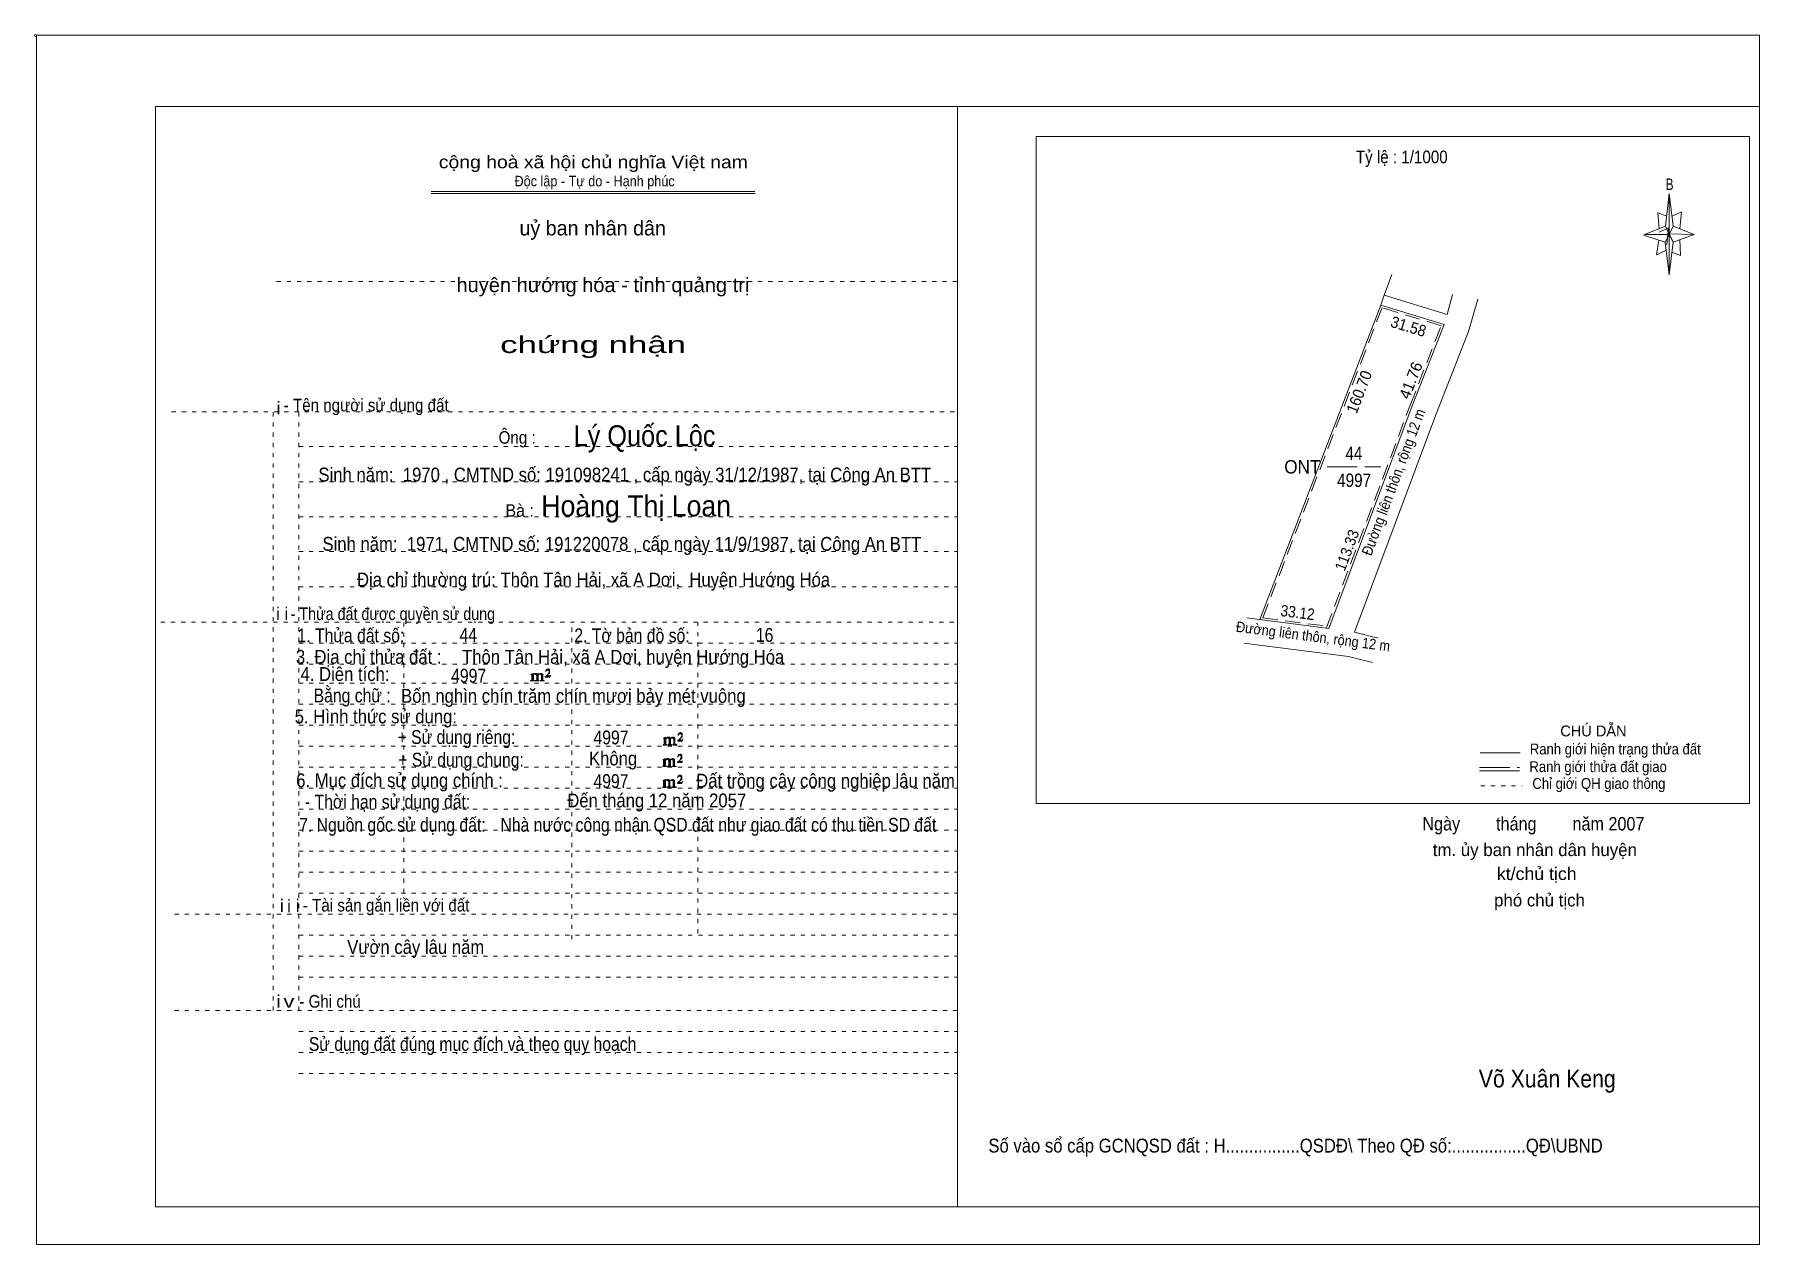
# Model space of a CAD drawing. Header units: centimetres. Extents: x -1.6 to 39.5, y -3.3 to 25.5.
import ezdxf
from ezdxf.enums import TextEntityAlignment as Align

# ---------------------------------------------------------------- set-up
doc = ezdxf.new("R2010")
doc.units = ezdxf.units.CM
doc.header["$LTSCALE"] = 0.12
for name, pattern in [('DOTTED', [1.5, 0.3, -1.2]), ('LONG_DASHED', [7.5, 6, -1.5]), ('MEDIUM_DASHED', [4.5, 3, -1.5])]:
    doc.linetypes.add(name, pattern=pattern)
for name, color, linetype, lineweight in [('1', 7, 'DOTTED', 13), ('10', 7, 'Continuous', 13), ('4', 7, 'Continuous', 13), ('5', 7, 'Continuous', 13), ('50', 7, 'Continuous', 13)]:
    doc.layers.add(name, color=color, linetype=linetype, lineweight=lineweight)

msp = doc.modelspace()

# ---------------------------------------------------------------- hatches: boundary and pattern name
at = {"layer": '50'}
for points in [[(10.27, 10.13), (10.27, 10.12), (10.27, 10.11), (10.25, 10.11), (10.24, 10.11), (10.24, 10.1), (10.33, 10.1), (10.33, 10.11), (10.32, 10.11), (10.31, 10.11), (10.31, 10.12), (10.31, 10.13), (10.31, 10.24), (10.31, 10.25), (10.32, 10.26), (10.34, 10.26), (10.35, 10.26), (10.36, 10.26), (10.37, 10.25), (10.39, 10.22), (10.39, 10.13), (10.37, 10.12), (10.37, 10.11), (10.36, 10.11), (10.35, 10.11), (10.35, 10.1), (10.44, 10.1), (10.44, 10.11), (10.43, 10.11), (10.42, 10.11), (10.42, 10.12), (10.42, 10.13), (10.42, 10.24), (10.44, 10.26), (10.45, 10.26), (10.46, 10.26), (10.49, 10.26), (10.49, 10.25), (10.5, 10.24), (10.5, 10.22), (10.5, 10.13), (10.5, 10.12), (10.49, 10.11), (10.49, 10.11), (10.47, 10.11), (10.47, 10.1), (10.56, 10.1), (10.56, 10.11), (10.55, 10.11), (10.54, 10.11), (10.53, 10.12), (10.53, 10.13), (10.53, 10.2), (10.53, 10.25), (10.53, 10.26), (10.52, 10.27), (10.5, 10.28), (10.47, 10.28), (10.46, 10.28), (10.44, 10.27), (10.41, 10.25), (10.41, 10.26), (10.4, 10.28), (10.39, 10.28), (10.37, 10.28), (10.35, 10.28), (10.34, 10.28), (10.32, 10.26), (10.31, 10.26), (10.31, 10.25), (10.31, 10.25), (10.31, 10.26), (10.31, 10.28), (10.24, 10.26), (10.24, 10.26), (10.25, 10.26), (10.27, 10.25), (10.27, 10.24), (10.27, 10.23)], [(10.69, 10.19), (10.72, 10.24), (10.72, 10.24), (10.71, 10.22), (10.69, 10.22), (10.68, 10.22), (10.63, 10.22), (10.66, 10.26), (10.67, 10.27), (10.69, 10.28), (10.69, 10.3), (10.69, 10.32), (10.69, 10.34), (10.69, 10.35), (10.69, 10.37), (10.68, 10.38), (10.67, 10.38), (10.66, 10.39), (10.65, 10.39), (10.63, 10.38), (10.63, 10.38), (10.62, 10.37), (10.61, 10.35), (10.59, 10.33), (10.61, 10.33), (10.61, 10.35), (10.62, 10.35), (10.63, 10.36), (10.65, 10.36), (10.66, 10.36), (10.67, 10.35), (10.68, 10.35), (10.68, 10.32), (10.68, 10.3), (10.66, 10.28), (10.66, 10.26), (10.65, 10.25), (10.59, 10.2), (10.59, 10.19)], [(13.42, 8.61), (13.42, 8.6), (13.42, 8.59), (13.41, 8.59), (13.4, 8.59), (13.4, 8.57), (13.48, 8.57), (13.48, 8.59), (13.47, 8.59), (13.46, 8.59), (13.46, 8.6), (13.46, 8.61), (13.46, 8.72), (13.46, 8.73), (13.47, 8.74), (13.5, 8.74), (13.51, 8.74), (13.52, 8.74), (13.53, 8.73), (13.54, 8.69), (13.54, 8.61), (13.53, 8.6), (13.53, 8.59), (13.52, 8.59), (13.51, 8.59), (13.51, 8.57), (13.6, 8.57), (13.6, 8.59), (13.58, 8.59), (13.57, 8.59), (13.57, 8.6), (13.57, 8.61), (13.57, 8.72), (13.6, 8.74), (13.61, 8.74), (13.62, 8.74), (13.64, 8.74), (13.64, 8.73), (13.65, 8.72), (13.65, 8.69), (13.65, 8.61), (13.65, 8.6), (13.64, 8.59), (13.64, 8.59), (13.63, 8.59), (13.63, 8.57), (13.72, 8.57), (13.72, 8.59), (13.7, 8.59), (13.69, 8.59), (13.68, 8.6), (13.68, 8.61), (13.68, 8.68), (13.68, 8.73), (13.68, 8.74), (13.67, 8.75), (13.65, 8.76), (13.63, 8.76), (13.62, 8.76), (13.6, 8.75), (13.56, 8.73), (13.56, 8.74), (13.55, 8.76), (13.54, 8.76), (13.53, 8.76), (13.51, 8.76), (13.5, 8.76), (13.47, 8.74), (13.46, 8.74), (13.46, 8.73), (13.46, 8.73), (13.46, 8.74), (13.46, 8.76), (13.4, 8.74), (13.4, 8.74), (13.41, 8.74), (13.42, 8.73), (13.42, 8.72), (13.42, 8.71)], [(13.85, 8.67), (13.87, 8.72), (13.87, 8.72), (13.86, 8.69), (13.85, 8.69), (13.84, 8.69), (13.78, 8.69), (13.82, 8.74), (13.83, 8.75), (13.85, 8.76), (13.85, 8.78), (13.85, 8.79), (13.85, 8.82), (13.85, 8.83), (13.85, 8.85), (13.84, 8.86), (13.83, 8.86), (13.82, 8.87), (13.8, 8.87), (13.78, 8.86), (13.78, 8.86), (13.77, 8.85), (13.76, 8.83), (13.75, 8.81), (13.76, 8.81), (13.76, 8.83), (13.77, 8.83), (13.78, 8.84), (13.8, 8.84), (13.82, 8.84), (13.83, 8.83), (13.84, 8.83), (13.84, 8.79), (13.84, 8.78), (13.82, 8.76), (13.82, 8.74), (13.8, 8.73), (13.75, 8.68), (13.75, 8.67)], [(13.41, 8.09), (13.41, 8.08), (13.41, 8.07), (13.4, 8.07), (13.39, 8.07), (13.39, 8.06), (13.48, 8.06), (13.48, 8.07), (13.47, 8.07), (13.45, 8.07), (13.45, 8.08), (13.45, 8.09), (13.45, 8.2), (13.45, 8.21), (13.47, 8.23), (13.49, 8.23), (13.5, 8.23), (13.51, 8.23), (13.52, 8.21), (13.53, 8.18), (13.53, 8.09), (13.52, 8.08), (13.52, 8.07), (13.51, 8.07), (13.5, 8.07), (13.5, 8.06), (13.59, 8.06), (13.59, 8.07), (13.58, 8.07), (13.57, 8.07), (13.57, 8.08), (13.57, 8.09), (13.57, 8.2), (13.59, 8.23), (13.6, 8.23), (13.61, 8.23), (13.63, 8.23), (13.63, 8.21), (13.64, 8.2), (13.64, 8.18), (13.64, 8.09), (13.64, 8.08), (13.63, 8.07), (13.63, 8.07), (13.62, 8.07), (13.62, 8.06), (13.71, 8.06), (13.71, 8.07), (13.7, 8.07), (13.69, 8.07), (13.67, 8.08), (13.67, 8.09), (13.67, 8.17), (13.67, 8.21), (13.67, 8.23), (13.66, 8.24), (13.64, 8.25), (13.62, 8.25), (13.61, 8.25), (13.59, 8.24), (13.55, 8.21), (13.55, 8.23), (13.54, 8.25), (13.53, 8.25), (13.52, 8.25), (13.5, 8.25), (13.49, 8.25), (13.47, 8.23), (13.45, 8.23), (13.45, 8.21), (13.45, 8.21), (13.45, 8.23), (13.45, 8.25), (13.39, 8.23), (13.39, 8.23), (13.4, 8.23), (13.41, 8.21), (13.41, 8.2), (13.41, 8.19)], [(13.84, 8.16), (13.86, 8.2), (13.86, 8.2), (13.85, 8.18), (13.84, 8.18), (13.83, 8.18), (13.77, 8.18), (13.81, 8.23), (13.82, 8.24), (13.84, 8.25), (13.84, 8.27), (13.84, 8.28), (13.84, 8.3), (13.84, 8.31), (13.84, 8.34), (13.83, 8.35), (13.82, 8.35), (13.81, 8.36), (13.8, 8.36), (13.77, 8.35), (13.77, 8.35), (13.76, 8.34), (13.75, 8.31), (13.74, 8.29), (13.75, 8.29), (13.75, 8.31), (13.76, 8.31), (13.77, 8.33), (13.8, 8.33), (13.81, 8.33), (13.82, 8.31), (13.83, 8.31), (13.83, 8.28), (13.83, 8.27), (13.81, 8.25), (13.81, 8.23), (13.8, 8.21), (13.74, 8.17), (13.74, 8.16)], [(13.84, 7.66), (13.86, 7.71), (13.86, 7.71), (13.85, 7.68), (13.84, 7.68), (13.83, 7.68), (13.77, 7.68), (13.81, 7.73), (13.82, 7.74), (13.84, 7.75), (13.84, 7.77), (13.84, 7.78), (13.84, 7.81), (13.84, 7.82), (13.84, 7.84), (13.83, 7.85), (13.82, 7.85), (13.81, 7.86), (13.79, 7.86), (13.77, 7.85), (13.77, 7.85), (13.76, 7.84), (13.75, 7.82), (13.74, 7.8), (13.75, 7.8), (13.75, 7.82), (13.76, 7.82), (13.77, 7.83), (13.79, 7.83), (13.81, 7.83), (13.82, 7.82), (13.83, 7.82), (13.83, 7.78), (13.83, 7.77), (13.81, 7.75), (13.81, 7.73), (13.79, 7.72), (13.74, 7.67), (13.74, 7.66)], [(13.41, 7.6), (13.41, 7.59), (13.41, 7.58), (13.4, 7.58), (13.39, 7.58), (13.39, 7.56), (13.47, 7.56), (13.47, 7.58), (13.46, 7.58), (13.45, 7.58), (13.45, 7.59), (13.45, 7.6), (13.45, 7.71), (13.45, 7.72), (13.46, 7.73), (13.49, 7.73), (13.5, 7.73), (13.51, 7.73), (13.52, 7.72), (13.53, 7.68), (13.53, 7.6), (13.52, 7.59), (13.52, 7.58), (13.51, 7.58), (13.5, 7.58), (13.5, 7.56), (13.59, 7.56), (13.59, 7.58), (13.57, 7.58), (13.56, 7.58), (13.56, 7.59), (13.56, 7.6), (13.56, 7.71), (13.59, 7.73), (13.6, 7.73), (13.61, 7.73), (13.63, 7.73), (13.63, 7.72), (13.64, 7.71), (13.64, 7.68), (13.64, 7.6), (13.64, 7.59), (13.63, 7.58), (13.63, 7.58), (13.62, 7.58), (13.62, 7.56), (13.71, 7.56), (13.71, 7.58), (13.69, 7.58), (13.68, 7.58), (13.67, 7.59), (13.67, 7.6), (13.67, 7.67), (13.67, 7.72), (13.67, 7.73), (13.66, 7.74), (13.64, 7.75), (13.62, 7.75), (13.61, 7.75), (13.59, 7.74), (13.55, 7.72), (13.55, 7.73), (13.54, 7.75), (13.53, 7.75), (13.52, 7.75), (13.5, 7.75), (13.49, 7.75), (13.46, 7.73), (13.45, 7.73), (13.45, 7.72), (13.45, 7.72), (13.45, 7.73), (13.45, 7.75), (13.39, 7.73), (13.39, 7.73), (13.4, 7.73), (13.41, 7.72), (13.41, 7.71), (13.41, 7.7)]]:
    msp.add_hatch(color=256, dxfattribs=at).paths.add_polyline_path(points)

# ---------------------------------------------------------------- linework, layer by layer
at = {"layer": '1', "linetype": 'Continuous'}
for p, q in [((1.31, -2.42), (1.31, 23.78)), ((1.31, 23.78), (39.51, 23.78)), ((20.41, -2.42), (20.41, 23.78)), ((39.51, -2.42), (39.51, 23.78)), ((7.87, 21.76), (15.58, 21.76)), ((7.87, 21.71), (15.59, 21.71)), ((37.26, 20.55), (36.75, 20.72)), ((1.31, -2.42), (39.51, -2.42))]:
    msp.add_line(p, q, dxfattribs=at)
at = {"layer": '1'}
for p, q in [((4.19, 19.61), (20.41, 19.61)), ((1.69, 16.51), (20.41, 16.51)), ((4.11, 2.25), (4.11, 16.51)), ((4.72, 2.25), (4.72, 16.51)), ((4.72, 15.68), (20.41, 15.68)), ((4.72, 14.84), (20.41, 14.84)), ((4.72, 14.01), (20.41, 14.01)), ((4.72, 13.18), (20.41, 13.18)), ((4.72, 12.34), (20.41, 12.34)), ((1.43, 11.5), (20.41, 11.5)), ((7.22, 5.05), (7.22, 11.5)), ((11.22, 3.95), (11.22, 11.5)), ((14.22, 4.09), (14.22, 11.5)), ((4.72, 11), (20.41, 11)), ((4.72, 10.5), (20.41, 10.5)), ((4.72, 10.05), (20.41, 10.05)), ((4.72, 9.55), (20.41, 9.55)), ((4.72, 9.05), (20.41, 9.05)), ((4.72, 8.55), (20.41, 8.55)), ((4.72, 8.05), (20.41, 8.05)), ((4.72, 7.55), (20.41, 7.55)), ((4.72, 7.05), (20.41, 7.05)), ((4.72, 6.55), (20.41, 6.55)), ((4.72, 6.05), (20.41, 6.05)), ((4.72, 5.55), (20.41, 5.55)), ((4.72, 5.05), (20.41, 5.05)), ((1.76, 4.55), (20.41, 4.55)), ((4.72, 4.05), (20.41, 4.05)), ((4.72, 3.55), (20.41, 3.55)), ((4.72, 3.05), (20.41, 3.05)), ((1.76, 2.25), (20.41, 2.25)), ((4.72, 1.75), (20.41, 1.75)), ((4.72, 1.25), (20.41, 1.25)), ((4.72, 0.75), (20.41, 0.75))]:
    msp.add_line(p, q, dxfattribs=at)
at = {"layer": '1', "linetype": 'Continuous'}
msp.add_lwpolyline([(-1.53, -3.32), (39.51, -3.32), (39.51, 25.48), (-1.53, 25.48)], close=True, dxfattribs=at)
msp.add_lwpolyline([(37.27, 20.35), (37.06, 20.25), (37.11, 20.6)], dxfattribs=at)
at = {"layer": '10'}
for p, q in [((30.75, 19.78), (30.57, 19.29)), ((30.57, 19.29), (30.49, 19.05)), ((32.07, 18.83), (30.57, 19.29)), ((32.2, 19.3), (32.07, 18.83)), ((27.3, 11.6), (29.25, 11.35)), ((27.61, 11.56), (29.25, 11.35))]:
    msp.add_line(p, q, dxfattribs=at)
at = {"layer": '10', "linetype": 'MEDIUM_DASHED'}
for p, q in [((30.52, 18.99), (27.68, 11.6)), ((31.93, 18.56), (30.52, 18.99)), ((27.68, 11.6), (29.26, 11.4))]:
    msp.add_line(p, q, dxfattribs=at)
at = {"layer": '10', "linetype": 'LONG_DASHED'}
msp.add_line((29.21, 15.2), (30.49, 15.2), dxfattribs=at)
at = {"layer": '10'}
for points in [[(32, 18.59), (30.49, 19.05), (27.61, 11.56)], [(32.8, 19.19), (32.58, 18.42), (31.8, 16.44), (29.86, 11.26), (30.43, 11.12)], [(29.25, 11.35), (31.24, 16.65), (32, 18.59)], [(27.23, 11), (29.72, 10.68), (30.29, 10.54)]]:
    msp.add_lwpolyline(points, dxfattribs=at)
at = {"layer": '10', "linetype": 'MEDIUM_DASHED'}
msp.add_lwpolyline([(29.2, 11.37), (31.19, 16.67), (31.93, 18.56)], dxfattribs=at)
at = {"layer": '4'}
for p, q in [((32.86, 8.39), (33.81, 8.39)), ((32.84, 7.96), (33.79, 7.96))]:
    msp.add_line(p, q, dxfattribs=at)
at = {"layer": '4', "linetype": 'LONG_DASHED'}
msp.add_line((32.84, 8.04), (33.79, 8.04), dxfattribs=at)
at = {"layer": '4', "linetype": 'DOTTED'}
msp.add_line((32.87, 7.6), (33.86, 7.6), dxfattribs=at)
at = {"layer": '4'}
msp.add_lwpolyline([(22.28, 23.07), (39.27, 23.07), (39.27, 7.18), (22.28, 7.18)], close=True, dxfattribs=at)
msp.add_circle((-1.55, 25.47), 0.025, dxfattribs=at)
at = {"layer": '5'}
for p, q in [((37.27, 20.93), (37.36, 21.71)), ((37.45, 20.55), (37.36, 19.77)), ((37.45, 20.93), (37.95, 20.73)), ((37.61, 20.61), (37.63, 20.23)), ((37.63, 20.23), (37.42, 20.31))]:
    msp.add_line(p, q, dxfattribs=at)
for points in [[(37.36, 21.71), (37.45, 20.93), (37.36, 20.73)], [(37.36, 20.73), (36.77, 20.73), (37.27, 20.93), (37.45, 20.55), (37.95, 20.73), (37.36, 20.75)], [(37.36, 20.73), (37.36, 19.77), (37.26, 20.55)]]:
    msp.add_lwpolyline(points, close=True, dxfattribs=at)
for points in [[(37.3, 21.17), (37.09, 21.25), (37.12, 20.87)], [(37.43, 21.17), (37.65, 21.27), (37.61, 20.87)], [(37.36, 20.73), (37.27, 20.93), (36.77, 20.73)], [(37.12, 20.79), (37.34, 20.89), (37.3, 20.49)], [(37.36, 20.73), (37.45, 20.55), (37.95, 20.73)]]:
    msp.add_lwpolyline(points, dxfattribs=at)
at = {"layer": '50'}
for points in [[(10.27, 10.13), (10.27, 10.12), (10.27, 10.11), (10.25, 10.11), (10.24, 10.11), (10.24, 10.1), (10.33, 10.1), (10.33, 10.11), (10.32, 10.11), (10.31, 10.11), (10.31, 10.12), (10.31, 10.13), (10.31, 10.24), (10.31, 10.25), (10.32, 10.26), (10.34, 10.26), (10.35, 10.26), (10.36, 10.26), (10.37, 10.25), (10.39, 10.22), (10.39, 10.13), (10.37, 10.12), (10.37, 10.11), (10.36, 10.11), (10.35, 10.11), (10.35, 10.1), (10.44, 10.1), (10.44, 10.11), (10.43, 10.11), (10.42, 10.11), (10.42, 10.12), (10.42, 10.13), (10.42, 10.24), (10.44, 10.26), (10.45, 10.26), (10.46, 10.26), (10.49, 10.26), (10.49, 10.25), (10.5, 10.24), (10.5, 10.22), (10.5, 10.13), (10.5, 10.12), (10.49, 10.11), (10.49, 10.11), (10.47, 10.11), (10.47, 10.1), (10.56, 10.1), (10.56, 10.11), (10.55, 10.11), (10.54, 10.11), (10.53, 10.12), (10.53, 10.13), (10.53, 10.2), (10.53, 10.25), (10.53, 10.26), (10.52, 10.27), (10.5, 10.28), (10.47, 10.28), (10.46, 10.28), (10.44, 10.27), (10.41, 10.25), (10.41, 10.26), (10.4, 10.28), (10.39, 10.28), (10.37, 10.28), (10.35, 10.28), (10.34, 10.28), (10.32, 10.26), (10.31, 10.26), (10.31, 10.25), (10.31, 10.25), (10.31, 10.26), (10.31, 10.28), (10.24, 10.26), (10.24, 10.26), (10.25, 10.26), (10.27, 10.25), (10.27, 10.24), (10.27, 10.23)], [(10.69, 10.19), (10.72, 10.24), (10.72, 10.24), (10.71, 10.22), (10.69, 10.22), (10.68, 10.22), (10.63, 10.22), (10.66, 10.26), (10.67, 10.27), (10.69, 10.28), (10.69, 10.3), (10.69, 10.32), (10.69, 10.34), (10.69, 10.35), (10.69, 10.37), (10.68, 10.38), (10.67, 10.38), (10.66, 10.39), (10.65, 10.39), (10.63, 10.38), (10.63, 10.38), (10.62, 10.37), (10.61, 10.35), (10.59, 10.33), (10.61, 10.33), (10.61, 10.35), (10.62, 10.35), (10.63, 10.36), (10.65, 10.36), (10.66, 10.36), (10.67, 10.35), (10.68, 10.35), (10.68, 10.32), (10.68, 10.3), (10.66, 10.28), (10.66, 10.26), (10.65, 10.25), (10.59, 10.2), (10.59, 10.19)], [(13.42, 8.61), (13.42, 8.6), (13.42, 8.59), (13.41, 8.59), (13.4, 8.59), (13.4, 8.57), (13.48, 8.57), (13.48, 8.59), (13.47, 8.59), (13.46, 8.59), (13.46, 8.6), (13.46, 8.61), (13.46, 8.72), (13.46, 8.73), (13.47, 8.74), (13.5, 8.74), (13.51, 8.74), (13.52, 8.74), (13.53, 8.73), (13.54, 8.69), (13.54, 8.61), (13.53, 8.6), (13.53, 8.59), (13.52, 8.59), (13.51, 8.59), (13.51, 8.57), (13.6, 8.57), (13.6, 8.59), (13.58, 8.59), (13.57, 8.59), (13.57, 8.6), (13.57, 8.61), (13.57, 8.72), (13.6, 8.74), (13.61, 8.74), (13.62, 8.74), (13.64, 8.74), (13.64, 8.73), (13.65, 8.72), (13.65, 8.69), (13.65, 8.61), (13.65, 8.6), (13.64, 8.59), (13.64, 8.59), (13.63, 8.59), (13.63, 8.57), (13.72, 8.57), (13.72, 8.59), (13.7, 8.59), (13.69, 8.59), (13.68, 8.6), (13.68, 8.61), (13.68, 8.68), (13.68, 8.73), (13.68, 8.74), (13.67, 8.75), (13.65, 8.76), (13.63, 8.76), (13.62, 8.76), (13.6, 8.75), (13.56, 8.73), (13.56, 8.74), (13.55, 8.76), (13.54, 8.76), (13.53, 8.76), (13.51, 8.76), (13.5, 8.76), (13.47, 8.74), (13.46, 8.74), (13.46, 8.73), (13.46, 8.73), (13.46, 8.74), (13.46, 8.76), (13.4, 8.74), (13.4, 8.74), (13.41, 8.74), (13.42, 8.73), (13.42, 8.72), (13.42, 8.71)], [(13.85, 8.67), (13.87, 8.72), (13.87, 8.72), (13.86, 8.69), (13.85, 8.69), (13.84, 8.69), (13.78, 8.69), (13.82, 8.74), (13.83, 8.75), (13.85, 8.76), (13.85, 8.78), (13.85, 8.79), (13.85, 8.82), (13.85, 8.83), (13.85, 8.85), (13.84, 8.86), (13.83, 8.86), (13.82, 8.87), (13.8, 8.87), (13.78, 8.86), (13.78, 8.86), (13.77, 8.85), (13.76, 8.83), (13.75, 8.81), (13.76, 8.81), (13.76, 8.83), (13.77, 8.83), (13.78, 8.84), (13.8, 8.84), (13.82, 8.84), (13.83, 8.83), (13.84, 8.83), (13.84, 8.79), (13.84, 8.78), (13.82, 8.76), (13.82, 8.74), (13.8, 8.73), (13.75, 8.68), (13.75, 8.67)], [(13.41, 8.09), (13.41, 8.08), (13.41, 8.07), (13.4, 8.07), (13.39, 8.07), (13.39, 8.06), (13.48, 8.06), (13.48, 8.07), (13.47, 8.07), (13.45, 8.07), (13.45, 8.08), (13.45, 8.09), (13.45, 8.2), (13.45, 8.21), (13.47, 8.23), (13.49, 8.23), (13.5, 8.23), (13.51, 8.23), (13.52, 8.21), (13.53, 8.18), (13.53, 8.09), (13.52, 8.08), (13.52, 8.07), (13.51, 8.07), (13.5, 8.07), (13.5, 8.06), (13.59, 8.06), (13.59, 8.07), (13.58, 8.07), (13.57, 8.07), (13.57, 8.08), (13.57, 8.09), (13.57, 8.2), (13.59, 8.23), (13.6, 8.23), (13.61, 8.23), (13.63, 8.23), (13.63, 8.21), (13.64, 8.2), (13.64, 8.18), (13.64, 8.09), (13.64, 8.08), (13.63, 8.07), (13.63, 8.07), (13.62, 8.07), (13.62, 8.06), (13.71, 8.06), (13.71, 8.07), (13.7, 8.07), (13.69, 8.07), (13.67, 8.08), (13.67, 8.09), (13.67, 8.17), (13.67, 8.21), (13.67, 8.23), (13.66, 8.24), (13.64, 8.25), (13.62, 8.25), (13.61, 8.25), (13.59, 8.24), (13.55, 8.21), (13.55, 8.23), (13.54, 8.25), (13.53, 8.25), (13.52, 8.25), (13.5, 8.25), (13.49, 8.25), (13.47, 8.23), (13.45, 8.23), (13.45, 8.21), (13.45, 8.21), (13.45, 8.23), (13.45, 8.25), (13.39, 8.23), (13.39, 8.23), (13.4, 8.23), (13.41, 8.21), (13.41, 8.2), (13.41, 8.19)], [(13.84, 8.16), (13.86, 8.2), (13.86, 8.2), (13.85, 8.18), (13.84, 8.18), (13.83, 8.18), (13.77, 8.18), (13.81, 8.23), (13.82, 8.24), (13.84, 8.25), (13.84, 8.27), (13.84, 8.28), (13.84, 8.3), (13.84, 8.31), (13.84, 8.34), (13.83, 8.35), (13.82, 8.35), (13.81, 8.36), (13.8, 8.36), (13.77, 8.35), (13.77, 8.35), (13.76, 8.34), (13.75, 8.31), (13.74, 8.29), (13.75, 8.29), (13.75, 8.31), (13.76, 8.31), (13.77, 8.33), (13.8, 8.33), (13.81, 8.33), (13.82, 8.31), (13.83, 8.31), (13.83, 8.28), (13.83, 8.27), (13.81, 8.25), (13.81, 8.23), (13.8, 8.21), (13.74, 8.17), (13.74, 8.16)], [(13.84, 7.66), (13.86, 7.71), (13.86, 7.71), (13.85, 7.68), (13.84, 7.68), (13.83, 7.68), (13.77, 7.68), (13.81, 7.73), (13.82, 7.74), (13.84, 7.75), (13.84, 7.77), (13.84, 7.78), (13.84, 7.81), (13.84, 7.82), (13.84, 7.84), (13.83, 7.85), (13.82, 7.85), (13.81, 7.86), (13.79, 7.86), (13.77, 7.85), (13.77, 7.85), (13.76, 7.84), (13.75, 7.82), (13.74, 7.8), (13.75, 7.8), (13.75, 7.82), (13.76, 7.82), (13.77, 7.83), (13.79, 7.83), (13.81, 7.83), (13.82, 7.82), (13.83, 7.82), (13.83, 7.78), (13.83, 7.77), (13.81, 7.75), (13.81, 7.73), (13.79, 7.72), (13.74, 7.67), (13.74, 7.66)], [(13.41, 7.6), (13.41, 7.59), (13.41, 7.58), (13.4, 7.58), (13.39, 7.58), (13.39, 7.56), (13.47, 7.56), (13.47, 7.58), (13.46, 7.58), (13.45, 7.58), (13.45, 7.59), (13.45, 7.6), (13.45, 7.71), (13.45, 7.72), (13.46, 7.73), (13.49, 7.73), (13.5, 7.73), (13.51, 7.73), (13.52, 7.72), (13.53, 7.68), (13.53, 7.6), (13.52, 7.59), (13.52, 7.58), (13.51, 7.58), (13.5, 7.58), (13.5, 7.56), (13.59, 7.56), (13.59, 7.58), (13.57, 7.58), (13.56, 7.58), (13.56, 7.59), (13.56, 7.6), (13.56, 7.71), (13.59, 7.73), (13.6, 7.73), (13.61, 7.73), (13.63, 7.73), (13.63, 7.72), (13.64, 7.71), (13.64, 7.68), (13.64, 7.6), (13.64, 7.59), (13.63, 7.58), (13.63, 7.58), (13.62, 7.58), (13.62, 7.56), (13.71, 7.56), (13.71, 7.58), (13.69, 7.58), (13.68, 7.58), (13.67, 7.59), (13.67, 7.6), (13.67, 7.67), (13.67, 7.72), (13.67, 7.73), (13.66, 7.74), (13.64, 7.75), (13.62, 7.75), (13.61, 7.75), (13.59, 7.74), (13.55, 7.72), (13.55, 7.73), (13.54, 7.75), (13.53, 7.75), (13.52, 7.75), (13.5, 7.75), (13.49, 7.75), (13.46, 7.73), (13.45, 7.73), (13.45, 7.72), (13.45, 7.72), (13.45, 7.73), (13.45, 7.75), (13.39, 7.73), (13.39, 7.73), (13.4, 7.73), (13.41, 7.72), (13.41, 7.71), (13.41, 7.7)]]:
    msp.add_lwpolyline(points, close=True, dxfattribs=at)

# ---------------------------------------------------------------- texts
at = {"layer": '1'}
for s, height, width, p in [('cộng hoà xã hội chủ nghĩa Việt nam', 0.3, 1.15, (11.735, 22.31)), ('Độc lập - Tự do - Hạnh phúc', 0.25, 0.9, (11.765, 21.88)), ('chứng nhận', 0.4, 1.55, (11.73, 17.91)), ('- Tên người sử dụng đất', 0.3, 0.9, (6.325, 16.52)), ('- Thửa đất được quyền sử dụng', 0.3, 0.85, (6.96, 11.55)), ('- Tài sản gắn liền với đất ', 0.3, 0.9, (6.85, 4.61)), ('v', 0.3, 1.3, (4.485, 2.32)), ('- Ghi chú', 0.3, 0.9, (5.465, 2.32))]:
    msp.add_text(s, height=height, dxfattribs=dict(at, width=width)).set_placement(p, align=Align.CENTER)
for s, height, p in [('uỷ ban nhân dân', 0.35, (11.72, 20.71)), ('i', 0.3, (4.235, 16.45)), ('i', 0.3, (4.225, 11.55)), ('i', 0.3, (4.425, 11.55)), ('i', 0.3, (4.315, 4.6)), ('i', 0.3, (4.485, 4.59)), ('i', 0.3, (4.695, 4.6)), ('i', 0.3, (4.235, 2.32))]:
    msp.add_text(s, height=height, dxfattribs=at).set_placement(p, align=Align.CENTER)
at = {"layer": '10'}
for s, height, width, p in [('Tỷ lệ : 1/1000', 0.3, 0.9, (30.99, 22.43)), ('Lý Quốc Lộc', 0.5, 0.9, (12.955, 15.69)), ('44', 0.32, 0.85, (29.85, 15.36)), ('4997', 0.32, 0.85, (29.855, 14.72)), ('Hoàng Thị Loan', 0.5, 0.95, (12.755, 14.02)), ('Võ Xuân Keng', 0.42, 0.9, (34.455, 0.42))]:
    msp.add_text(s, height=height, dxfattribs=dict(at, width=width)).set_placement(p, align=Align.CENTER)
for s, height, rotation, width, p in [('31.58', 0.27, 343.063, 0.95, (31.111, 18.415)), ('160.70', 0.27, 68.962, 0.95, (30.101, 16.936)), ('Đường liên thôn, rộng 12 m ', 0.25, 69.468, 0.9, (30.923, 14.831)), ('113.33', 0.2599, 69.413, 0.95, (29.806, 13.169)), ('Đường liên thôn, rộng 12 m ', 0.25, 352.677, 0.9, (28.904, 11.033)), ('33.12', 0.27, 352.714, 0.9, (28.493, 11.598))]:
    msp.add_text(s, height=height, rotation=rotation, dxfattribs=dict(at, width=width)).set_placement(p, align=Align.CENTER)
msp.add_text('41.76', height=0.27, rotation=68.657, dxfattribs=at).set_placement((31.331, 17.211), align=Align.CENTER)
at = {"layer": '10', "width": 0.95}
msp.add_text('ONT', height=0.32, dxfattribs=at).set_placement((29.05, 15.04), align=Align.RIGHT)
at = {"layer": '4'}
msp.add_text('CHÚ DẪN', height=0.2591, dxfattribs=at).set_placement((35.555, 8.78), align=Align.CENTER)
at = {"layer": '4', "width": 0.9}
for s, p in [('Ranh giới hiện trạng thửa đất', (36.075, 8.35)), ('Ranh giới thửa đất giao ', (35.71, 7.93)), ('Chỉ giới QH giao thông', (35.685, 7.53))]:
    msp.add_text(s, height=0.2591, dxfattribs=at).set_placement(p, align=Align.CENTER)
at = {"layer": '5', "width": 0.75}
msp.add_text('B', height=0.276, dxfattribs=at).set_placement((37.37, 21.79), align=Align.CENTER)
at = {"layer": '50'}
for s, height, width, p in [('  huyện hướng hóa - tỉnh quảng trị', 0.34, 1.05, (11.83, 19.36)), ('Ông :', 0.3, 0.9, (9.92, 15.75)), ('Sinh năm:  1970 , CMTND số: 191098241 , cấp ngày 31/12/1987, tại Công An BTT', 0.33, 0.9, (12.485, 14.85)), ('Bà :', 0.3, 0.95, (9.98, 14.01)), ('Sinh năm:  1971, CMTND số: 191220078 , cấp ngày 11/9/1987, tại Công An BTT', 0.33, 0.9, (12.415, 13.2)), ('Địa chỉ thường trú: Thôn Tân Hải, xã A Dơi,  Huyện Hướng Hóa', 0.33, 0.9, (11.74, 12.35)), ('1. Thửa đất số:  ', 0.33, 0.85, (6.065, 11.02)), ('44', 0.33, 0.85, (8.755, 11.03)), ('2. Tờ bản đồ số:  ', 0.33, 0.85, (12.76, 11.02)), ('16', 0.33, 0.85, (15.815, 11.03)), ('3. Địa chỉ thửa đất : ', 0.33, 0.9, (6.44, 10.51)), ('Thôn Tân Hải, xã A Dơi, huyện Hướng Hóa', 0.33, 0.9, (12.445, 10.51)), ('4. Diện tích: ', 0.33, 0.9, (5.875, 10.1)), ('4997', 0.33, 0.85, (8.765, 10.06)), ('Bằng chữ :', 0.33, 0.85, (5.99, 9.59)), ('Bốn nghìn chín trăm chín mươi bảy mét vuông', 0.33, 0.9, (11.26, 9.58)), ('5. Hình thức sử dụng:', 0.33, 0.9, (6.555, 9.09)), ('+ Sử dụng riêng:', 0.33, 0.85, (8.475, 8.6)), ('4997', 0.33, 0.85, (12.155, 8.59)), ('+ Sử dụng chung:', 0.33, 0.85, (8.585, 8.06)), ('Không', 0.33, 0.9, (12.205, 8.09)), ('6. Mục đích sử dụng chính :', 0.33, 0.9, (7.12, 7.57)), ('4997', 0.33, 0.85, (12.155, 7.55)), ('Đất trồng cây công nghiệp lâu năm', 0.33, 0.9, (17.265, 7.56)), ('- Thời hạn sử dụng đất:', 0.33, 0.85, (6.835, 7.06)), ('Đến tháng 12 năm 2057', 0.33, 0.9, (13.245, 7.09)), ('7. Nguồn gốc sử dụng đất:', 0.33, 0.85, (6.95, 6.51)), ('Nhà nước công nhận QSD đất như giao đất có thu tiền SD đất ', 0.33, 0.85, (14.765, 6.51)), ('Ngày        tháng        năm 2007', 0.32, 0.9, (34.125, 6.54)), ('kt/chủ tịch', 0.3, 1.05, (34.205, 5.36)), ('Vườn cây lâu năm', 0.33, 0.9, (7.505, 3.6)), ('Sử dụng đất đúng mục đích và theo quy hoạch', 0.33, 0.85, (8.86, 1.29)), ('Số vào sổ cấp GCNQSD đất : H................QSDĐ\\ Theo QĐ số:................QĐ\\UBND', 0.33, 0.9, (28.46, -1.13))]:
    msp.add_text(s, height=height, dxfattribs=dict(at, width=width)).set_placement(p, align=Align.CENTER)
for s, p in [('tm. ủy ban nhân dân huyện ', (34.215, 5.93)), ('phó chủ tịch', (34.27, 4.73))]:
    msp.add_text(s, height=0.3, dxfattribs=at).set_placement(p, align=Align.CENTER)

doc.saveas('drawing.dxf')
